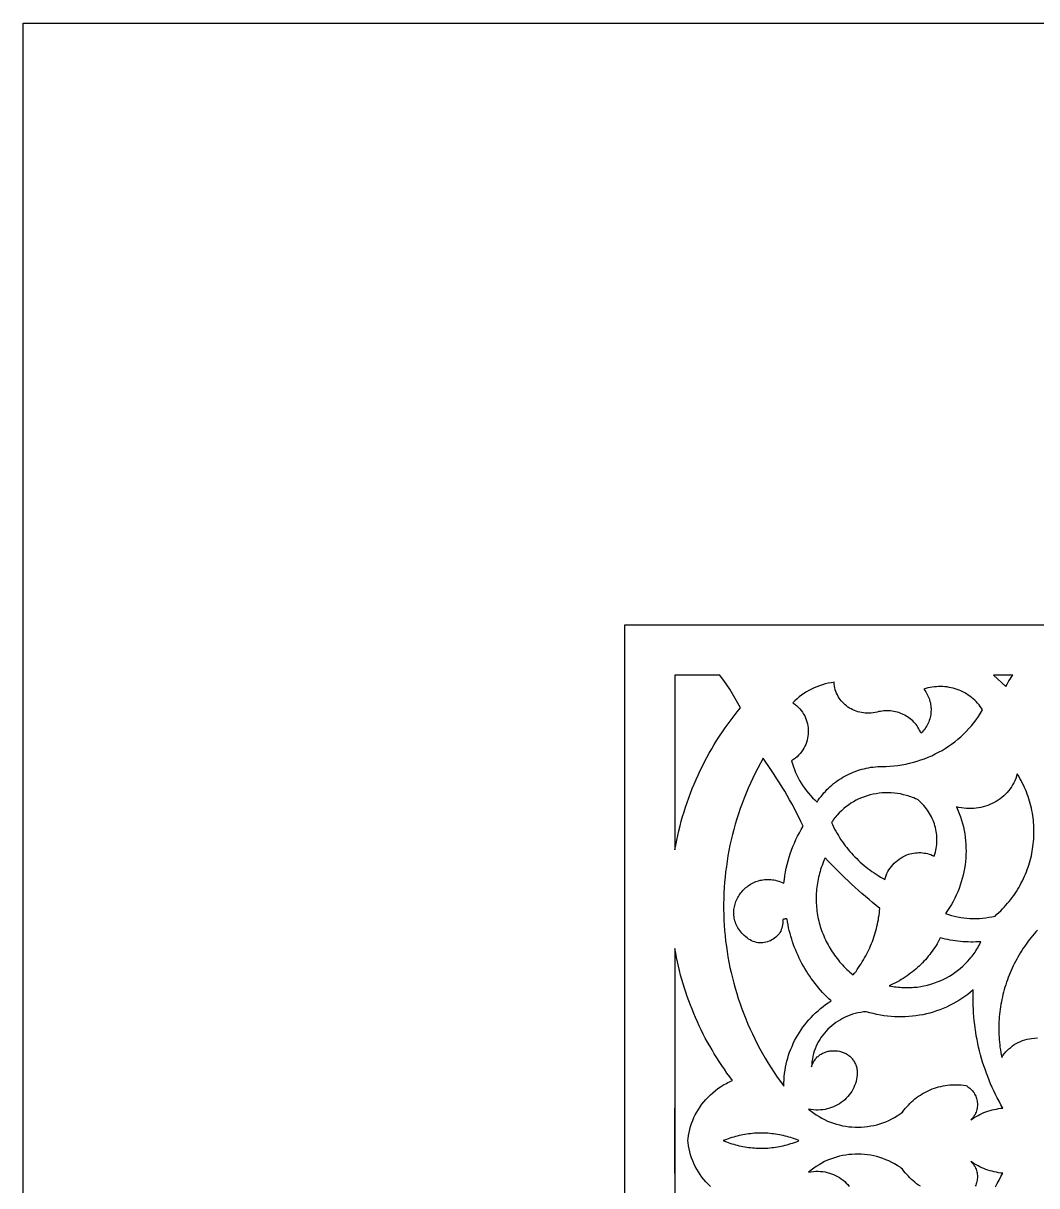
# Model space of a CAD drawing. Extents: x -1429 to -724, y 80 to 630.
# Drawn here: x -1429.3 to -1328.2, y 513.7 to 629.7 of the extents above; entities that cross this region are included whole.
import ezdxf

# ---------------------------------------------------------------- set-up
doc = ezdxf.new("R2010")
doc.units = 0
doc.layers.add('LAYER_1', color=18, linetype='CONTINUOUS')

msp = doc.modelspace()

# ---------------------------------------------------------------- linework, layer by layer
at = {"layer": 'LAYER_1'}
for points in [[(-724.3, 439.67), (-724.3, 79.67), (-1429.3, 79.67), (-1429.3, 629.67), (-974.3, 629.67)], [(-784.3, 144.67), (-1369.3, 144.67), (-1369.3, 569.67), (-994.51, 569.67), (-784.3, 409.91)], [(-1364.3, 547.23), (-1364.21, 547.71), (-1364.12, 548.19), (-1364.02, 548.67), (-1363.91, 549.15), (-1363.79, 549.62), (-1363.67, 550.1), (-1363.53, 550.57), (-1363.39, 551.04), (-1363.24, 551.5), (-1363.09, 551.97), (-1362.92, 552.43), (-1362.75, 552.89), (-1362.57, 553.34), (-1362.38, 553.8), (-1362.19, 554.25), (-1361.99, 554.69), (-1361.78, 555.14), (-1361.56, 555.58), (-1361.34, 556.02), (-1361.11, 556.45), (-1360.87, 556.89), (-1360.62, 557.32), (-1360.37, 557.74), (-1360.11, 558.16), (-1359.84, 558.58), (-1359.56, 559), (-1359.28, 559.41), (-1358.99, 559.81), (-1358.69, 560.22), (-1358.39, 560.61), (-1358.08, 561.01), (-1357.76, 561.4), (-1358.02, 561.87), (-1358.28, 562.33), (-1358.56, 562.79), (-1358.84, 563.25), (-1359.13, 563.69), (-1359.43, 564.14), (-1359.74, 564.57), (-1359.82, 564.67), (-1364.3, 564.67)], [(-1331.31, 563.52), (-1331.21, 563.71), (-1331.1, 563.9), (-1330.99, 564.08), (-1330.88, 564.26), (-1330.76, 564.44), (-1330.64, 564.61), (-1330.6, 564.67), (-1331.67, 564.67), (-1332.52, 564.67)], [(-1348.73, 563.91), (-1349.02, 563.85), (-1349.3, 563.78), (-1349.59, 563.7), (-1349.87, 563.61), (-1350.14, 563.51), (-1350.41, 563.39), (-1350.67, 563.27), (-1350.93, 563.14), (-1351.18, 562.99), (-1351.43, 562.83), (-1351.67, 562.67), (-1351.9, 562.49), (-1352.12, 562.31), (-1352.34, 562.11), (-1352.54, 561.91), (-1352.45, 561.84), (-1352.35, 561.77), (-1352.26, 561.7), (-1352.17, 561.62), (-1352.01, 561.47), (-1351.85, 561.3), (-1351.71, 561.13), (-1351.58, 560.96), (-1351.47, 560.77), (-1351.36, 560.59), (-1351.27, 560.39), (-1351.2, 560.2), (-1351.13, 560), (-1351.08, 559.8), (-1351.04, 559.59), (-1351.01, 559.39), (-1351, 559.18), (-1351, 558.97), (-1351.01, 558.77), (-1351.03, 558.56), (-1351.07, 558.36), (-1351.12, 558.16), (-1351.18, 557.96), (-1351.25, 557.76), (-1351.34, 557.57), (-1351.44, 557.38), (-1351.55, 557.2), (-1351.67, 557.02), (-1351.81, 556.85), (-1351.96, 556.68), (-1352.12, 556.53), (-1352.29, 556.38), (-1352.48, 556.24), (-1352.57, 556.17), (-1352.67, 556.11), (-1352.59, 555.81), (-1352.49, 555.52), (-1352.39, 555.24), (-1352.27, 554.96), (-1352.14, 554.68), (-1352, 554.41), (-1351.86, 554.14), (-1351.7, 553.88), (-1351.54, 553.63), (-1351.36, 553.37), (-1351.18, 553.13), (-1350.98, 552.89), (-1350.78, 552.66), (-1350.57, 552.43), (-1350.35, 552.21), (-1350.12, 552), (-1350, 552.19), (-1349.87, 552.38), (-1349.73, 552.56), (-1349.59, 552.73), (-1349.44, 552.91), (-1349.29, 553.07), (-1349.14, 553.24), (-1348.98, 553.39), (-1348.81, 553.55), (-1348.64, 553.69), (-1348.47, 553.84), (-1348.29, 553.98), (-1348.11, 554.11), (-1347.92, 554.24), (-1347.73, 554.36), (-1347.54, 554.48), (-1347.34, 554.59), (-1347.14, 554.69), (-1346.94, 554.79), (-1346.73, 554.89), (-1346.52, 554.98), (-1346.31, 555.06), (-1346.1, 555.14), (-1345.88, 555.21), (-1345.66, 555.27), (-1345.43, 555.33), (-1345.21, 555.38), (-1344.98, 555.43), (-1344.75, 555.47), (-1344.52, 555.5), (-1344.29, 555.53), (-1344.06, 555.55), (-1343.65, 555.54), (-1343.25, 555.55), (-1342.85, 555.57), (-1342.45, 555.61), (-1342.06, 555.65), (-1341.67, 555.71), (-1341.28, 555.78), (-1340.9, 555.87), (-1340.52, 555.97), (-1340.14, 556.08), (-1339.77, 556.2), (-1339.41, 556.33), (-1339.05, 556.47), (-1338.69, 556.63), (-1338.34, 556.8), (-1338, 556.97), (-1337.66, 557.16), (-1337.33, 557.36), (-1337.01, 557.57), (-1336.7, 557.79), (-1336.39, 558.02), (-1336.09, 558.26), (-1335.8, 558.51), (-1335.52, 558.78), (-1335.25, 559.05), (-1334.98, 559.33), (-1334.73, 559.61), (-1334.48, 559.91), (-1334.25, 560.22), (-1334.03, 560.54), (-1333.81, 560.86), (-1333.61, 561.19), (-1333.72, 561.37), (-1333.85, 561.54), (-1333.97, 561.71), (-1334.11, 561.87), (-1334.25, 562.02), (-1334.4, 562.17), (-1334.55, 562.31), (-1334.71, 562.44), (-1334.88, 562.56), (-1335.05, 562.68), (-1335.22, 562.79), (-1335.4, 562.89), (-1335.58, 562.99), (-1335.77, 563.08), (-1335.96, 563.16), (-1336.15, 563.23), (-1336.35, 563.3), (-1336.55, 563.35), (-1336.75, 563.4), (-1336.95, 563.44), (-1337.16, 563.48), (-1337.37, 563.5), (-1337.58, 563.52), (-1337.79, 563.52), (-1338, 563.52), (-1338.21, 563.51), (-1338.42, 563.49), (-1338.63, 563.47), (-1338.84, 563.43), (-1339.06, 563.38), (-1339.27, 563.33), (-1339.48, 563.27), (-1339.38, 563.14), (-1339.29, 563.01), (-1339.21, 562.88), (-1339.13, 562.74), (-1339.06, 562.61), (-1339, 562.47), (-1338.95, 562.33), (-1338.9, 562.19), (-1338.86, 562.04), (-1338.82, 561.9), (-1338.8, 561.75), (-1338.77, 561.61), (-1338.76, 561.46), (-1338.75, 561.31), (-1338.75, 561.17), (-1338.76, 561.02), (-1338.77, 560.87), (-1338.79, 560.73), (-1338.81, 560.58), (-1338.85, 560.44), (-1338.89, 560.3), (-1338.93, 560.15), (-1338.98, 560.01), (-1339.04, 559.88), (-1339.11, 559.74), (-1339.18, 559.61), (-1339.26, 559.48), (-1339.34, 559.35), (-1339.43, 559.22), (-1339.53, 559.1), (-1339.63, 558.98), (-1339.75, 558.87), (-1339.81, 559.02), (-1339.89, 559.18), (-1339.97, 559.32), (-1340.06, 559.46), (-1340.15, 559.6), (-1340.25, 559.73), (-1340.35, 559.85), (-1340.46, 559.97), (-1340.58, 560.09), (-1340.7, 560.2), (-1340.83, 560.3), (-1340.96, 560.4), (-1341.09, 560.49), (-1341.23, 560.58), (-1341.37, 560.66), (-1341.52, 560.73), (-1341.67, 560.8), (-1341.82, 560.86), (-1341.97, 560.92), (-1342.13, 560.96), (-1342.29, 561), (-1342.45, 561.04), (-1342.62, 561.07), (-1342.79, 561.09), (-1342.95, 561.1), (-1343.12, 561.11), (-1343.29, 561.1), (-1343.46, 561.1), (-1343.63, 561.08), (-1343.8, 561.05), (-1343.97, 561.02), (-1344.14, 560.98), (-1344.34, 560.93), (-1344.54, 560.9), (-1344.73, 560.88), (-1344.93, 560.86), (-1345.12, 560.86), (-1345.31, 560.87), (-1345.5, 560.89), (-1345.69, 560.92), (-1345.87, 560.96), (-1346.05, 561.01), (-1346.23, 561.06), (-1346.4, 561.13), (-1346.57, 561.21), (-1346.73, 561.29), (-1346.89, 561.38), (-1347.04, 561.48), (-1347.19, 561.59), (-1347.33, 561.7), (-1347.46, 561.83), (-1347.59, 561.95), (-1347.71, 562.09), (-1347.82, 562.23), (-1347.92, 562.38), (-1348.02, 562.54), (-1348.1, 562.69), (-1348.18, 562.86), (-1348.25, 563.03), (-1348.31, 563.21), (-1348.35, 563.39), (-1348.39, 563.57), (-1348.42, 563.76), (-1348.43, 563.95)], [(-1355.78, 555.88), (-1356.04, 555.39), (-1356.3, 554.89), (-1356.54, 554.4), (-1356.77, 553.9), (-1356.99, 553.39), (-1357.21, 552.89), (-1357.41, 552.38), (-1357.61, 551.87), (-1357.79, 551.35), (-1357.97, 550.84), (-1358.13, 550.32), (-1358.28, 549.8), (-1358.43, 549.28), (-1358.57, 548.76), (-1358.69, 548.23), (-1358.81, 547.71), (-1358.91, 547.18), (-1359.01, 546.65), (-1359.1, 546.12), (-1359.17, 545.59), (-1359.24, 545.06), (-1359.3, 544.53), (-1359.35, 544), (-1359.39, 543.47), (-1359.42, 542.93), (-1359.43, 542.4), (-1359.44, 541.87), (-1359.44, 541.33), (-1359.43, 540.8), (-1359.42, 540.27), (-1359.39, 539.74), (-1359.35, 539.2), (-1359.3, 538.67), (-1359.24, 538.14), (-1359.17, 537.61), (-1359.1, 537.09), (-1359.01, 536.56), (-1358.92, 536.03), (-1358.81, 535.51), (-1358.69, 534.99), (-1358.57, 534.46), (-1358.44, 533.95), (-1358.29, 533.43), (-1358.14, 532.91), (-1357.98, 532.4), (-1357.8, 531.89), (-1357.62, 531.38), (-1357.43, 530.87), (-1357.23, 530.37), (-1357.02, 529.87), (-1356.8, 529.37), (-1356.57, 528.88), (-1356.33, 528.38), (-1356.09, 527.9), (-1355.83, 527.41), (-1355.56, 526.93), (-1355.29, 526.45), (-1355, 525.98), (-1354.71, 525.51), (-1354.4, 525.04), (-1354.09, 524.58), (-1353.77, 524.12), (-1353.43, 523.67), (-1353.43, 523.99), (-1353.42, 524.3), (-1353.4, 524.62), (-1353.36, 524.93), (-1353.32, 525.25), (-1353.27, 525.55), (-1353.21, 525.86), (-1353.13, 526.17), (-1353.05, 526.47), (-1352.96, 526.77), (-1352.86, 527.06), (-1352.75, 527.35), (-1352.62, 527.64), (-1352.5, 527.93), (-1352.36, 528.21), (-1352.21, 528.48), (-1352.05, 528.76), (-1351.89, 529.02), (-1351.71, 529.29), (-1351.53, 529.54), (-1351.34, 529.8), (-1351.14, 530.04), (-1350.94, 530.28), (-1350.72, 530.52), (-1350.5, 530.75), (-1350.27, 530.97), (-1350.03, 531.19), (-1349.78, 531.4), (-1349.53, 531.6), (-1349.27, 531.8), (-1349, 531.99), (-1348.73, 532.17), (-1348.94, 532.37), (-1349.16, 532.59), (-1349.37, 532.8), (-1349.57, 533.02), (-1349.77, 533.24), (-1349.97, 533.47), (-1350.16, 533.7), (-1350.34, 533.93), (-1350.52, 534.17), (-1350.7, 534.41), (-1350.86, 534.65), (-1351.03, 534.9), (-1351.19, 535.15), (-1351.34, 535.4), (-1351.49, 535.65), (-1351.63, 535.91), (-1351.76, 536.17), (-1351.9, 536.43), (-1352.02, 536.7), (-1352.14, 536.97), (-1352.25, 537.24), (-1352.36, 537.51), (-1352.46, 537.78), (-1352.56, 538.06), (-1352.65, 538.34), (-1352.74, 538.62), (-1352.82, 538.9), (-1352.89, 539.19), (-1352.96, 539.47), (-1353.02, 539.76), (-1353.07, 540.05), (-1353.12, 540.34), (-1353.18, 540.35), (-1353.23, 540.35), (-1353.29, 540.35), (-1353.35, 540.34), (-1353.4, 540.33), (-1353.46, 540.32), (-1353.51, 540.3), (-1353.56, 540.27), (-1353.55, 540.18), (-1353.55, 540.09), (-1353.55, 539.92), (-1353.56, 539.75), (-1353.59, 539.59), (-1353.63, 539.43), (-1353.69, 539.28), (-1353.75, 539.13), (-1353.83, 539), (-1353.92, 538.87), (-1354.02, 538.74), (-1354.12, 538.63), (-1354.24, 538.52), (-1354.36, 538.42), (-1354.49, 538.33), (-1354.62, 538.25), (-1354.77, 538.18), (-1354.91, 538.12), (-1355.06, 538.07), (-1355.22, 538.02), (-1355.37, 537.99), (-1355.53, 537.97), (-1355.69, 537.97), (-1355.86, 537.97), (-1356.02, 537.98), (-1356.18, 538.01), (-1356.34, 538.05), (-1356.5, 538.1), (-1356.66, 538.17), (-1356.81, 538.25), (-1356.96, 538.34), (-1357.1, 538.45), (-1357.24, 538.57), (-1357.38, 538.69), (-1357.5, 538.81), (-1357.62, 538.94), (-1357.73, 539.06), (-1357.83, 539.19), (-1357.93, 539.33), (-1358.01, 539.46), (-1358.09, 539.6), (-1358.15, 539.73), (-1358.21, 539.87), (-1358.27, 540.01), (-1358.31, 540.15), (-1358.35, 540.29), (-1358.38, 540.43), (-1358.4, 540.57), (-1358.42, 540.71), (-1358.42, 540.86), (-1358.43, 541), (-1358.42, 541.14), (-1358.41, 541.28), (-1358.39, 541.42), (-1358.37, 541.55), (-1358.34, 541.69), (-1358.3, 541.83), (-1358.26, 541.96), (-1358.21, 542.09), (-1358.15, 542.22), (-1358.09, 542.35), (-1358.03, 542.48), (-1357.96, 542.6), (-1357.88, 542.72), (-1357.8, 542.84), (-1357.72, 542.95), (-1357.63, 543.06), (-1357.53, 543.17), (-1357.44, 543.27), (-1357.33, 543.37), (-1357.23, 543.47), (-1357.11, 543.56), (-1357, 543.65), (-1356.88, 543.73), (-1356.76, 543.81), (-1356.63, 543.88), (-1356.5, 543.95), (-1356.37, 544.01), (-1356.24, 544.07), (-1356.1, 544.12), (-1355.96, 544.16), (-1355.81, 544.2), (-1355.67, 544.23), (-1355.52, 544.26), (-1355.37, 544.28), (-1355.21, 544.29), (-1355.06, 544.29), (-1354.9, 544.29), (-1354.74, 544.28), (-1354.58, 544.26), (-1354.42, 544.24), (-1354.26, 544.2), (-1354.09, 544.16), (-1353.93, 544.11), (-1353.76, 544.05), (-1353.6, 543.99), (-1353.43, 543.91), (-1353.38, 544.29), (-1353.33, 544.66), (-1353.26, 545.03), (-1353.19, 545.4), (-1353.1, 545.77), (-1353.01, 546.13), (-1352.9, 546.5), (-1352.79, 546.85), (-1352.66, 547.21), (-1352.53, 547.57), (-1352.38, 547.92), (-1352.23, 548.26), (-1352.07, 548.6), (-1351.89, 548.94), (-1351.71, 549.28), (-1351.52, 549.61), (-1351.73, 550.05), (-1351.94, 550.49), (-1352.17, 550.93), (-1352.39, 551.36), (-1352.62, 551.8), (-1352.86, 552.23), (-1353.1, 552.65), (-1353.35, 553.08), (-1353.6, 553.5), (-1353.86, 553.92), (-1354.12, 554.33), (-1354.39, 554.75), (-1354.66, 555.16), (-1354.94, 555.56), (-1355.22, 555.97), (-1355.51, 556.37)], [(-1330.22, 554.57), (-1330.3, 554.35), (-1330.4, 554.13), (-1330.5, 553.91), (-1330.62, 553.71), (-1330.74, 553.51), (-1330.88, 553.31), (-1331.02, 553.13), (-1331.17, 552.95), (-1331.34, 552.78), (-1331.51, 552.62), (-1331.68, 552.47), (-1331.87, 552.33), (-1332.06, 552.19), (-1332.26, 552.07), (-1332.46, 551.95), (-1332.67, 551.85), (-1332.88, 551.75), (-1333.1, 551.66), (-1333.33, 551.59), (-1333.55, 551.52), (-1333.79, 551.46), (-1334.02, 551.42), (-1334.26, 551.38), (-1334.5, 551.36), (-1334.74, 551.35), (-1334.99, 551.35), (-1335.23, 551.36), (-1335.48, 551.38), (-1335.72, 551.42), (-1335.97, 551.47), (-1336.22, 551.53), (-1336.08, 551.2), (-1335.94, 550.87), (-1335.82, 550.54), (-1335.72, 550.2), (-1335.62, 549.86), (-1335.53, 549.52), (-1335.46, 549.18), (-1335.4, 548.84), (-1335.35, 548.49), (-1335.31, 548.15), (-1335.28, 547.8), (-1335.27, 547.45), (-1335.26, 547.11), (-1335.27, 546.76), (-1335.29, 546.42), (-1335.32, 546.07), (-1335.36, 545.73), (-1335.41, 545.39), (-1335.48, 545.05), (-1335.55, 544.71), (-1335.64, 544.37), (-1335.74, 544.04), (-1335.84, 543.71), (-1335.96, 543.38), (-1336.09, 543.06), (-1336.24, 542.73), (-1336.39, 542.42), (-1336.55, 542.1), (-1336.73, 541.79), (-1336.91, 541.49), (-1337.11, 541.19), (-1337.32, 540.89), (-1337.02, 540.79), (-1336.72, 540.7), (-1336.42, 540.62), (-1336.11, 540.55), (-1335.8, 540.5), (-1335.49, 540.45), (-1335.18, 540.42), (-1334.87, 540.4), (-1334.55, 540.39), (-1334.24, 540.39), (-1333.93, 540.4), (-1333.61, 540.43), (-1333.3, 540.46), (-1332.99, 540.51), (-1332.68, 540.57), (-1332.37, 540.64), (-1332.18, 540.81), (-1331.99, 540.99), (-1331.81, 541.16), (-1331.63, 541.35), (-1331.46, 541.53), (-1331.29, 541.72), (-1331.12, 541.91), (-1330.96, 542.1), (-1330.81, 542.3), (-1330.66, 542.49), (-1330.51, 542.69), (-1330.37, 542.9), (-1330.24, 543.1), (-1330.11, 543.31), (-1329.98, 543.52), (-1329.86, 543.73), (-1329.75, 543.95), (-1329.64, 544.16), (-1329.53, 544.38), (-1329.43, 544.6), (-1329.34, 544.82), (-1329.25, 545.04), (-1329.16, 545.27), (-1329.08, 545.5), (-1329.01, 545.72), (-1328.94, 545.95), (-1328.87, 546.18), (-1328.81, 546.41), (-1328.75, 546.65), (-1328.71, 546.88), (-1328.66, 547.11), (-1328.62, 547.35), (-1328.59, 547.58), (-1328.56, 547.82), (-1328.53, 548.06), (-1328.51, 548.29), (-1328.5, 548.53), (-1328.49, 548.77), (-1328.49, 549.01), (-1328.49, 549.25), (-1328.5, 549.48), (-1328.51, 549.72), (-1328.53, 549.96), (-1328.55, 550.2), (-1328.58, 550.44), (-1328.61, 550.68), (-1328.65, 550.91), (-1328.7, 551.15), (-1328.75, 551.39), (-1328.8, 551.62), (-1328.86, 551.86), (-1328.93, 552.09), (-1329, 552.32), (-1329.08, 552.56), (-1329.16, 552.79), (-1329.25, 553.02), (-1329.34, 553.25), (-1329.44, 553.47), (-1329.54, 553.7), (-1329.65, 553.92), (-1329.77, 554.15), (-1329.89, 554.37), (-1330.01, 554.59), (-1330.15, 554.81)], [(-1343.33, 552.92), (-1343.63, 552.91), (-1343.93, 552.88), (-1344.23, 552.83), (-1344.53, 552.78), (-1344.82, 552.71), (-1345.11, 552.63), (-1345.4, 552.53), (-1345.68, 552.43), (-1345.95, 552.31), (-1346.22, 552.18), (-1346.49, 552.03), (-1346.74, 551.88), (-1347, 551.71), (-1347.24, 551.53), (-1347.47, 551.35), (-1347.7, 551.14), (-1347.92, 550.93), (-1348.13, 550.71), (-1348.23, 550.59), (-1348.33, 550.47), (-1348.42, 550.35), (-1348.51, 550.23), (-1348.6, 550.1), (-1348.69, 549.97), (-1348.59, 549.75), (-1348.48, 549.53), (-1348.37, 549.31), (-1348.25, 549.09), (-1348.13, 548.88), (-1348, 548.67), (-1347.87, 548.46), (-1347.74, 548.25), (-1347.6, 548.05), (-1347.46, 547.85), (-1347.31, 547.65), (-1347.16, 547.46), (-1347.01, 547.27), (-1346.85, 547.08), (-1346.68, 546.9), (-1346.52, 546.71), (-1346.35, 546.54), (-1346.17, 546.36), (-1345.99, 546.19), (-1345.81, 546.02), (-1345.63, 545.85), (-1345.44, 545.69), (-1345.25, 545.54), (-1345.05, 545.38), (-1344.85, 545.23), (-1344.65, 545.08), (-1344.44, 544.94), (-1344.23, 544.8), (-1344.02, 544.67), (-1343.81, 544.53), (-1343.59, 544.41), (-1343.37, 544.28), (-1343.31, 544.49), (-1343.23, 544.69), (-1343.15, 544.88), (-1343.05, 545.07), (-1342.95, 545.25), (-1342.83, 545.42), (-1342.7, 545.59), (-1342.57, 545.75), (-1342.42, 545.91), (-1342.27, 546.05), (-1342.1, 546.19), (-1341.93, 546.32), (-1341.75, 546.44), (-1341.57, 546.55), (-1341.37, 546.65), (-1341.17, 546.74), (-1341, 546.8), (-1340.83, 546.85), (-1340.66, 546.89), (-1340.49, 546.92), (-1340.31, 546.94), (-1340.14, 546.95), (-1339.96, 546.96), (-1339.79, 546.96), (-1339.61, 546.94), (-1339.44, 546.92), (-1339.27, 546.9), (-1339.1, 546.86), (-1338.93, 546.81), (-1338.76, 546.76), (-1338.6, 546.69), (-1338.43, 546.62), (-1338.38, 546.81), (-1338.32, 547), (-1338.28, 547.19), (-1338.24, 547.38), (-1338.22, 547.57), (-1338.19, 547.76), (-1338.18, 547.95), (-1338.17, 548.14), (-1338.17, 548.33), (-1338.18, 548.52), (-1338.19, 548.71), (-1338.22, 548.9), (-1338.24, 549.08), (-1338.28, 549.27), (-1338.32, 549.46), (-1338.37, 549.64), (-1338.42, 549.82), (-1338.49, 550), (-1338.56, 550.18), (-1338.63, 550.35), (-1338.71, 550.52), (-1338.8, 550.69), (-1338.9, 550.86), (-1339, 551.02), (-1339.1, 551.19), (-1339.22, 551.34), (-1339.34, 551.5), (-1339.46, 551.65), (-1339.6, 551.79), (-1339.73, 551.94), (-1339.88, 552.07), (-1340.03, 552.21), (-1340.17, 552.28), (-1340.32, 552.34), (-1340.46, 552.41), (-1340.61, 552.47), (-1340.76, 552.52), (-1340.9, 552.57), (-1341.05, 552.62), (-1341.2, 552.67), (-1341.5, 552.74), (-1341.81, 552.81), (-1342.11, 552.86), (-1342.41, 552.9), (-1342.72, 552.92), (-1343.02, 552.93)], [(-1349.4, 546.25), (-1349.48, 546.06), (-1349.56, 545.87), (-1349.63, 545.67), (-1349.7, 545.48), (-1349.77, 545.28), (-1349.83, 545.09), (-1349.88, 544.89), (-1349.93, 544.7), (-1349.98, 544.5), (-1350.02, 544.3), (-1350.06, 544.1), (-1350.09, 543.91), (-1350.12, 543.71), (-1350.15, 543.51), (-1350.17, 543.31), (-1350.19, 543.11), (-1350.2, 542.91), (-1350.21, 542.71), (-1350.21, 542.51), (-1350.21, 542.32), (-1350.21, 542.12), (-1350.2, 541.92), (-1350.19, 541.72), (-1350.18, 541.52), (-1350.16, 541.33), (-1350.13, 541.13), (-1350.1, 540.93), (-1350.07, 540.74), (-1350.04, 540.54), (-1350, 540.35), (-1349.95, 540.16), (-1349.9, 539.97), (-1349.85, 539.77), (-1349.8, 539.58), (-1349.74, 539.4), (-1349.67, 539.21), (-1349.6, 539.02), (-1349.53, 538.83), (-1349.46, 538.65), (-1349.38, 538.47), (-1349.29, 538.28), (-1349.21, 538.1), (-1349.12, 537.93), (-1349.02, 537.75), (-1348.92, 537.57), (-1348.82, 537.4), (-1348.72, 537.23), (-1348.61, 537.06), (-1348.49, 536.89), (-1348.38, 536.72), (-1348.25, 536.56), (-1348.13, 536.39), (-1348, 536.23), (-1347.87, 536.08), (-1347.73, 535.92), (-1347.6, 535.77), (-1347.45, 535.61), (-1347.31, 535.46), (-1347.16, 535.32), (-1347, 535.17), (-1346.85, 535.03), (-1346.68, 534.89), (-1346.52, 534.76), (-1346.38, 534.94), (-1346.24, 535.12), (-1346.11, 535.31), (-1345.98, 535.5), (-1345.85, 535.69), (-1345.73, 535.88), (-1345.61, 536.07), (-1345.49, 536.27), (-1345.38, 536.46), (-1345.27, 536.66), (-1345.16, 536.86), (-1345.06, 537.07), (-1344.96, 537.27), (-1344.87, 537.48), (-1344.78, 537.68), (-1344.7, 537.89), (-1344.61, 538.1), (-1344.54, 538.31), (-1344.46, 538.53), (-1344.39, 538.74), (-1344.33, 538.95), (-1344.26, 539.17), (-1344.21, 539.39), (-1344.15, 539.61), (-1344.1, 539.83), (-1344.06, 540.05), (-1344.01, 540.27), (-1343.98, 540.49), (-1343.94, 540.71), (-1343.91, 540.94), (-1343.89, 541.16), (-1343.87, 541.39), (-1344.23, 541.68), (-1344.59, 541.98), (-1344.94, 542.28), (-1345.3, 542.58), (-1345.65, 542.89), (-1345.99, 543.2), (-1346.34, 543.51), (-1346.68, 543.83), (-1347.02, 544.14), (-1347.36, 544.46), (-1347.69, 544.79), (-1348.02, 545.11), (-1348.35, 545.44), (-1348.68, 545.77), (-1349, 546.1), (-1349.32, 546.44)], [(-1337.93, 538.27), (-1338.04, 538.08), (-1338.15, 537.88), (-1338.26, 537.69), (-1338.38, 537.51), (-1338.5, 537.32), (-1338.63, 537.14), (-1338.76, 536.96), (-1338.89, 536.79), (-1339.03, 536.62), (-1339.17, 536.45), (-1339.32, 536.28), (-1339.46, 536.12), (-1339.62, 535.96), (-1339.77, 535.8), (-1339.93, 535.65), (-1340.1, 535.5), (-1340.27, 535.35), (-1340.44, 535.21), (-1340.61, 535.07), (-1340.79, 534.93), (-1340.97, 534.8), (-1341.15, 534.67), (-1341.34, 534.55), (-1341.53, 534.42), (-1341.72, 534.31), (-1341.91, 534.19), (-1342.11, 534.08), (-1342.31, 533.98), (-1342.52, 533.88), (-1342.72, 533.78), (-1342.93, 533.69), (-1342.75, 533.65), (-1342.58, 533.62), (-1342.4, 533.59), (-1342.23, 533.57), (-1342.05, 533.55), (-1341.87, 533.53), (-1341.7, 533.52), (-1341.52, 533.51), (-1341.35, 533.5), (-1341.17, 533.5), (-1341, 533.5), (-1340.82, 533.51), (-1340.65, 533.52), (-1340.48, 533.53), (-1340.13, 533.56), (-1339.79, 533.61), (-1339.46, 533.67), (-1339.12, 533.75), (-1338.79, 533.84), (-1338.47, 533.94), (-1338.15, 534.06), (-1337.84, 534.18), (-1337.53, 534.32), (-1337.23, 534.48), (-1336.93, 534.64), (-1336.65, 534.82), (-1336.37, 535), (-1336.1, 535.2), (-1335.84, 535.41), (-1335.58, 535.63), (-1335.34, 535.87), (-1335.11, 536.11), (-1334.88, 536.36), (-1334.77, 536.49), (-1334.67, 536.62), (-1334.57, 536.76), (-1334.47, 536.9), (-1334.37, 537.04), (-1334.28, 537.18), (-1334.19, 537.32), (-1334.1, 537.47), (-1334.02, 537.62), (-1333.93, 537.77), (-1333.86, 537.93), (-1333.78, 538.08), (-1334.04, 538.06), (-1334.29, 538.05), (-1334.55, 538.04), (-1334.8, 538.04), (-1335.06, 538.05), (-1335.32, 538.06), (-1335.57, 538.07), (-1335.83, 538.09), (-1336.08, 538.12), (-1336.33, 538.15), (-1336.58, 538.19), (-1336.84, 538.24), (-1337.09, 538.29), (-1337.34, 538.34), (-1337.58, 538.4), (-1337.83, 538.47)], [(-1334.81, 533.04), (-1335.09, 532.82), (-1335.38, 532.61), (-1335.67, 532.41), (-1335.97, 532.22), (-1336.28, 532.04), (-1336.59, 531.87), (-1336.9, 531.71), (-1337.22, 531.56), (-1337.54, 531.42), (-1337.87, 531.29), (-1338.2, 531.17), (-1338.54, 531.06), (-1338.88, 530.96), (-1339.22, 530.88), (-1339.57, 530.8), (-1339.91, 530.74), (-1340.26, 530.68), (-1340.61, 530.64), (-1340.97, 530.61), (-1341.32, 530.59), (-1341.68, 530.58), (-1342.03, 530.58), (-1342.39, 530.59), (-1342.74, 530.61), (-1343.1, 530.65), (-1343.46, 530.7), (-1343.81, 530.75), (-1344.16, 530.82), (-1344.52, 530.91), (-1344.87, 531), (-1345.22, 531.1), (-1345.5, 531.07), (-1345.77, 531.03), (-1346.05, 530.98), (-1346.31, 530.91), (-1346.58, 530.84), (-1346.83, 530.75), (-1347.08, 530.65), (-1347.33, 530.55), (-1347.57, 530.43), (-1347.8, 530.3), (-1348.03, 530.16), (-1348.25, 530.02), (-1348.46, 529.86), (-1348.66, 529.7), (-1348.86, 529.52), (-1349.04, 529.34), (-1349.22, 529.16), (-1349.39, 528.96), (-1349.55, 528.76), (-1349.7, 528.55), (-1349.85, 528.33), (-1349.98, 528.11), (-1350.1, 527.88), (-1350.21, 527.65), (-1350.31, 527.41), (-1350.4, 527.16), (-1350.48, 526.92), (-1350.54, 526.66), (-1350.59, 526.4), (-1350.63, 526.14), (-1350.66, 525.88), (-1350.68, 525.61), (-1350.64, 525.71), (-1350.6, 525.82), (-1350.56, 525.92), (-1350.52, 526.01), (-1350.47, 526.1), (-1350.41, 526.19), (-1350.36, 526.28), (-1350.29, 526.36), (-1350.23, 526.43), (-1350.17, 526.51), (-1350.1, 526.58), (-1350.03, 526.64), (-1349.95, 526.7), (-1349.88, 526.76), (-1349.8, 526.82), (-1349.72, 526.87), (-1349.63, 526.92), (-1349.55, 526.96), (-1349.46, 527), (-1349.38, 527.04), (-1349.29, 527.07), (-1349.2, 527.1), (-1349.11, 527.13), (-1349.01, 527.15), (-1348.92, 527.17), (-1348.83, 527.19), (-1348.64, 527.21), (-1348.45, 527.21), (-1348.26, 527.21), (-1348.07, 527.18), (-1347.88, 527.15), (-1347.7, 527.1), (-1347.61, 527.07), (-1347.52, 527.04), (-1347.43, 527), (-1347.35, 526.96), (-1347.26, 526.92), (-1347.18, 526.88), (-1347.1, 526.83), (-1347.02, 526.77), (-1346.95, 526.72), (-1346.87, 526.66), (-1346.8, 526.59), (-1346.73, 526.53), (-1346.67, 526.46), (-1346.61, 526.39), (-1346.55, 526.31), (-1346.49, 526.23), (-1346.44, 526.15), (-1346.39, 526.06), (-1346.34, 525.98), (-1346.3, 525.88), (-1346.26, 525.79), (-1346.22, 525.69), (-1346.19, 525.59), (-1346.17, 525.49), (-1346.15, 525.38), (-1346.13, 525.27), (-1346.12, 525.03), (-1346.13, 524.81), (-1346.16, 524.58), (-1346.19, 524.36), (-1346.24, 524.14), (-1346.3, 523.93), (-1346.38, 523.73), (-1346.46, 523.53), (-1346.56, 523.33), (-1346.67, 523.15), (-1346.79, 522.96), (-1346.92, 522.79), (-1347.06, 522.63), (-1347.21, 522.47), (-1347.37, 522.32), (-1347.53, 522.18), (-1347.71, 522.05), (-1347.89, 521.92), (-1348.08, 521.81), (-1348.27, 521.71), (-1348.47, 521.62), (-1348.68, 521.53), (-1348.89, 521.46), (-1349.11, 521.4), (-1349.33, 521.36), (-1349.56, 521.32), (-1349.78, 521.3), (-1350.02, 521.29), (-1350.25, 521.29), (-1350.49, 521.31), (-1350.73, 521.34), (-1350.97, 521.38), (-1350.84, 521.28), (-1350.72, 521.18), (-1350.46, 520.98), (-1350.2, 520.8), (-1349.92, 520.63), (-1349.65, 520.47), (-1349.37, 520.33), (-1349.08, 520.19), (-1348.79, 520.08), (-1348.49, 519.97), (-1348.19, 519.88), (-1347.88, 519.8), (-1347.58, 519.73), (-1347.27, 519.67), (-1346.96, 519.63), (-1346.65, 519.6), (-1346.33, 519.58), (-1346.02, 519.58), (-1345.71, 519.59), (-1345.4, 519.61), (-1345.08, 519.65), (-1344.77, 519.7), (-1344.46, 519.76), (-1344.16, 519.83), (-1343.86, 519.92), (-1343.56, 520.02), (-1343.26, 520.13), (-1342.97, 520.26), (-1342.68, 520.4), (-1342.4, 520.55), (-1342.12, 520.72), (-1341.85, 520.9), (-1341.72, 520.99), (-1341.59, 521.09), (-1341.46, 521.27), (-1341.32, 521.45), (-1341.17, 521.62), (-1341.02, 521.79), (-1340.87, 521.95), (-1340.7, 522.1), (-1340.54, 522.25), (-1340.37, 522.4), (-1340.19, 522.53), (-1340.01, 522.66), (-1339.82, 522.78), (-1339.64, 522.9), (-1339.44, 523.01), (-1339.25, 523.12), (-1339.04, 523.21), (-1338.84, 523.3), (-1338.63, 523.39), (-1338.42, 523.46), (-1338.21, 523.53), (-1338, 523.59), (-1337.78, 523.65), (-1337.56, 523.7), (-1337.34, 523.74), (-1337.11, 523.77), (-1336.89, 523.79), (-1336.66, 523.81), (-1336.44, 523.82), (-1336.21, 523.82), (-1335.98, 523.82), (-1335.75, 523.8), (-1335.52, 523.78), (-1335.29, 523.75), (-1335.18, 523.69), (-1335.07, 523.62), (-1334.97, 523.54), (-1334.87, 523.46), (-1334.78, 523.37), (-1334.7, 523.28), (-1334.61, 523.19), (-1334.54, 523.09), (-1334.47, 522.99), (-1334.41, 522.88), (-1334.35, 522.77), (-1334.3, 522.66), (-1334.25, 522.55), (-1334.21, 522.43), (-1334.18, 522.31), (-1334.16, 522.19), (-1334.14, 522.07), (-1334.13, 521.95), (-1334.13, 521.83), (-1334.13, 521.7), (-1334.14, 521.58), (-1334.16, 521.45), (-1334.19, 521.33), (-1334.22, 521.21), (-1334.26, 521.09), (-1334.31, 520.97), (-1334.37, 520.85), (-1334.44, 520.74), (-1334.52, 520.62), (-1334.6, 520.51), (-1334.7, 520.4), (-1334.8, 520.3), (-1334.62, 520.42), (-1334.44, 520.54), (-1334.26, 520.65), (-1334.07, 520.75), (-1333.88, 520.85), (-1333.68, 520.94), (-1333.48, 521.03), (-1333.28, 521.1), (-1333.08, 521.17), (-1332.87, 521.24), (-1332.66, 521.3), (-1332.45, 521.35), (-1332.24, 521.39), (-1332.02, 521.43), (-1331.81, 521.46), (-1331.59, 521.48), (-1331.78, 521.82), (-1331.97, 522.16), (-1332.15, 522.51), (-1332.32, 522.85), (-1332.49, 523.2), (-1332.65, 523.55), (-1332.81, 523.91), (-1332.96, 524.26), (-1333.1, 524.62), (-1333.24, 524.98), (-1333.37, 525.35), (-1333.49, 525.71), (-1333.61, 526.08), (-1333.72, 526.44), (-1333.82, 526.81), (-1333.92, 527.19), (-1334.01, 527.56), (-1334.09, 527.93), (-1334.17, 528.31), (-1334.24, 528.68), (-1334.3, 529.06), (-1334.35, 529.44), (-1334.4, 529.82), (-1334.45, 530.2), (-1334.48, 530.58), (-1334.51, 530.97), (-1334.53, 531.35), (-1334.55, 531.73), (-1334.56, 532.12), (-1334.56, 532.5), (-1334.55, 532.89), (-1334.54, 533.28)], [(-1355.8, 518.99), (-1356, 518.99), (-1356.19, 518.98), (-1356.38, 518.97), (-1356.57, 518.95), (-1356.76, 518.93), (-1356.95, 518.91), (-1357.14, 518.88), (-1357.33, 518.86), (-1357.52, 518.82), (-1357.7, 518.78), (-1357.89, 518.74), (-1358.08, 518.7), (-1358.26, 518.65), (-1358.44, 518.6), (-1358.63, 518.55), (-1358.81, 518.49), (-1358.99, 518.43), (-1359.17, 518.36), (-1359.35, 518.29), (-1359.48, 518.24), (-1359.35, 518.18), (-1359.17, 518.11), (-1358.99, 518.05), (-1358.81, 517.98), (-1358.63, 517.93), (-1358.44, 517.87), (-1358.26, 517.82), (-1358.08, 517.77), (-1357.89, 517.73), (-1357.7, 517.69), (-1357.52, 517.65), (-1357.33, 517.62), (-1357.14, 517.59), (-1356.95, 517.56), (-1356.76, 517.54), (-1356.57, 517.52), (-1356.38, 517.51), (-1356.19, 517.49), (-1356, 517.49), (-1355.8, 517.48), (-1355.61, 517.48), (-1355.42, 517.49), (-1355.23, 517.49), (-1355.03, 517.5), (-1354.84, 517.52), (-1354.65, 517.54), (-1354.46, 517.56), (-1354.27, 517.59), (-1354.07, 517.62), (-1353.88, 517.65), (-1353.69, 517.69), (-1353.5, 517.73), (-1353.31, 517.78), (-1353.12, 517.82), (-1352.94, 517.88), (-1352.75, 517.94), (-1352.56, 518), (-1352.37, 518.06), (-1352.19, 518.13), (-1352.01, 518.2), (-1351.93, 518.24), (-1352.01, 518.27), (-1352.19, 518.34), (-1352.37, 518.41), (-1352.56, 518.48), (-1352.75, 518.54), (-1352.94, 518.59), (-1353.12, 518.65), (-1353.31, 518.7), (-1353.5, 518.74), (-1353.69, 518.78), (-1353.88, 518.82), (-1354.07, 518.86), (-1354.27, 518.89), (-1354.46, 518.91), (-1354.65, 518.93), (-1354.84, 518.95), (-1355.03, 518.97), (-1355.23, 518.98), (-1355.42, 518.99), (-1355.61, 518.99)]]:
    msp.add_lwpolyline(points, close=True, dxfattribs=at)
for points in [[(-1328.13, 539.24), (-1328.31, 539.05), (-1328.48, 538.85), (-1328.64, 538.65), (-1328.8, 538.45), (-1328.96, 538.25), (-1329.12, 538.04), (-1329.27, 537.84), (-1329.41, 537.63), (-1329.56, 537.42), (-1329.69, 537.2), (-1329.83, 536.99), (-1329.96, 536.77), (-1330.09, 536.55), (-1330.21, 536.33), (-1330.33, 536.11), (-1330.45, 535.88), (-1330.56, 535.66), (-1330.67, 535.43), (-1330.77, 535.2), (-1330.87, 534.97), (-1330.96, 534.73), (-1331.06, 534.5), (-1331.14, 534.26), (-1331.23, 534.03), (-1331.3, 533.79), (-1331.38, 533.55), (-1331.45, 533.31), (-1331.52, 533.06), (-1331.58, 532.82), (-1331.64, 532.58), (-1331.69, 532.33), (-1331.74, 532.09), (-1331.79, 531.84), (-1331.83, 531.59), (-1331.86, 531.34), (-1331.9, 531.09), (-1331.92, 530.84), (-1331.95, 530.59), (-1331.97, 530.34), (-1331.98, 530.09), (-1331.99, 529.83), (-1332, 529.58), (-1332, 529.33), (-1331.99, 529.07), (-1331.99, 528.82), (-1331.97, 528.57), (-1331.96, 528.31), (-1331.94, 528.06), (-1331.91, 527.8), (-1331.88, 527.55), (-1331.84, 527.29), (-1331.8, 527.04), (-1331.76, 526.78), (-1331.71, 526.53), (-1331.58, 526.72), (-1331.45, 526.9), (-1331.3, 527.08), (-1331.15, 527.24), (-1330.99, 527.4), (-1330.81, 527.54), (-1330.63, 527.68), (-1330.45, 527.81), (-1330.25, 527.93), (-1330.05, 528.03), (-1329.84, 528.13), (-1329.63, 528.21), (-1329.41, 528.29), (-1329.18, 528.35), (-1328.95, 528.4), (-1328.72, 528.44), (-1328.44, 528.47), (-1328.15, 528.5)], [(-1360.76, 513.66), (-1360.99, 513.89), (-1361.21, 514.12), (-1361.41, 514.36), (-1361.61, 514.61), (-1361.79, 514.86), (-1361.96, 515.12), (-1362.12, 515.39), (-1362.27, 515.67), (-1362.41, 515.95), (-1362.53, 516.23), (-1362.64, 516.52), (-1362.74, 516.82), (-1362.82, 517.12), (-1362.89, 517.42), (-1362.95, 517.73), (-1362.99, 518.04), (-1363.01, 518.24), (-1362.99, 518.44), (-1362.95, 518.75), (-1362.89, 519.05), (-1362.82, 519.35), (-1362.74, 519.65), (-1362.64, 519.95), (-1362.53, 520.24), (-1362.41, 520.53), (-1362.27, 520.81), (-1362.12, 521.08), (-1361.96, 521.35), (-1361.79, 521.61), (-1361.61, 521.87), (-1361.41, 522.11), (-1361.21, 522.35), (-1360.99, 522.59), (-1360.76, 522.81), (-1360.52, 523.02), (-1360.27, 523.23), (-1360.01, 523.43), (-1359.74, 523.61), (-1359.46, 523.79), (-1359.17, 523.95), (-1359.02, 524.03), (-1358.87, 524.1), (-1358.72, 524.17), (-1358.56, 524.24), (-1358.84, 524.61), (-1359.11, 524.98), (-1359.37, 525.36), (-1359.63, 525.74), (-1359.88, 526.12), (-1360.13, 526.5), (-1360.37, 526.89), (-1360.6, 527.28), (-1360.83, 527.68), (-1361.05, 528.07), (-1361.27, 528.47), (-1361.47, 528.87), (-1361.68, 529.28), (-1361.87, 529.69), (-1362.06, 530.1), (-1362.25, 530.51), (-1362.42, 530.92), (-1362.59, 531.34), (-1362.76, 531.76), (-1362.92, 532.18), (-1363.07, 532.61), (-1363.21, 533.03), (-1363.35, 533.46), (-1363.48, 533.89), (-1363.61, 534.32), (-1363.73, 534.75), (-1363.84, 535.19), (-1363.94, 535.63), (-1364.04, 536.06), (-1364.13, 536.5), (-1364.22, 536.95), (-1364.3, 537.39), (-1364.3, 520.6), (-1364.3, 521.46), (-1364.3, 515.01), (-1364.3, 520.6), (-1364.3, 499.08)], [(-1339.82, 513.69), (-1340.01, 513.81), (-1340.19, 513.94), (-1340.37, 514.08), (-1340.54, 514.22), (-1340.7, 514.37), (-1340.87, 514.52), (-1341.02, 514.68), (-1341.17, 514.85), (-1341.32, 515.02), (-1341.46, 515.2), (-1341.59, 515.38), (-1341.72, 515.48), (-1341.85, 515.58), (-1342.12, 515.76), (-1342.4, 515.92), (-1342.68, 516.07), (-1342.97, 516.21), (-1343.26, 516.34), (-1343.56, 516.45), (-1343.86, 516.55), (-1344.16, 516.64), (-1344.46, 516.71), (-1344.77, 516.78), (-1345.08, 516.82), (-1345.4, 516.86), (-1345.71, 516.88), (-1346.02, 516.89), (-1346.33, 516.89), (-1346.65, 516.87), (-1346.96, 516.84), (-1347.27, 516.8), (-1347.58, 516.75), (-1347.88, 516.68), (-1348.19, 516.6), (-1348.49, 516.5), (-1348.79, 516.4), (-1349.08, 516.28), (-1349.37, 516.15), (-1349.65, 516), (-1349.92, 515.84), (-1350.2, 515.67), (-1350.46, 515.49), (-1350.72, 515.3), (-1350.84, 515.19), (-1350.97, 515.09), (-1350.73, 515.13), (-1350.49, 515.16), (-1350.25, 515.18), (-1350.02, 515.18), (-1349.78, 515.17), (-1349.56, 515.15), (-1349.33, 515.12), (-1349.11, 515.07), (-1348.89, 515.01), (-1348.68, 514.94), (-1348.47, 514.86), (-1348.27, 514.76), (-1348.08, 514.66), (-1347.89, 514.55), (-1347.71, 514.43), (-1347.53, 514.29), (-1347.37, 514.15), (-1347.21, 514), (-1347.06, 513.85), (-1346.92, 513.68)], [(-1332.32, 513.62), (-1332.15, 513.97), (-1331.97, 514.31), (-1331.78, 514.65), (-1331.59, 514.99), (-1331.81, 515.01), (-1332.02, 515.04), (-1332.24, 515.08), (-1332.45, 515.12), (-1332.66, 515.18), (-1332.87, 515.23), (-1333.08, 515.3), (-1333.28, 515.37), (-1333.48, 515.45), (-1333.68, 515.53), (-1333.88, 515.62), (-1334.07, 515.72), (-1334.26, 515.82), (-1334.44, 515.93), (-1334.62, 516.05), (-1334.8, 516.17), (-1334.7, 516.07), (-1334.6, 515.96), (-1334.52, 515.85), (-1334.44, 515.74), (-1334.37, 515.62), (-1334.31, 515.5), (-1334.26, 515.38), (-1334.22, 515.26), (-1334.19, 515.14), (-1334.16, 515.02), (-1334.14, 514.89), (-1334.13, 514.77), (-1334.13, 514.65), (-1334.13, 514.52), (-1334.14, 514.4), (-1334.16, 514.28), (-1334.18, 514.16), (-1334.21, 514.04), (-1334.25, 513.93), (-1334.3, 513.81), (-1334.35, 513.7)]]:
    msp.add_lwpolyline(points, dxfattribs=at)

doc.saveas('drawing.dxf')
